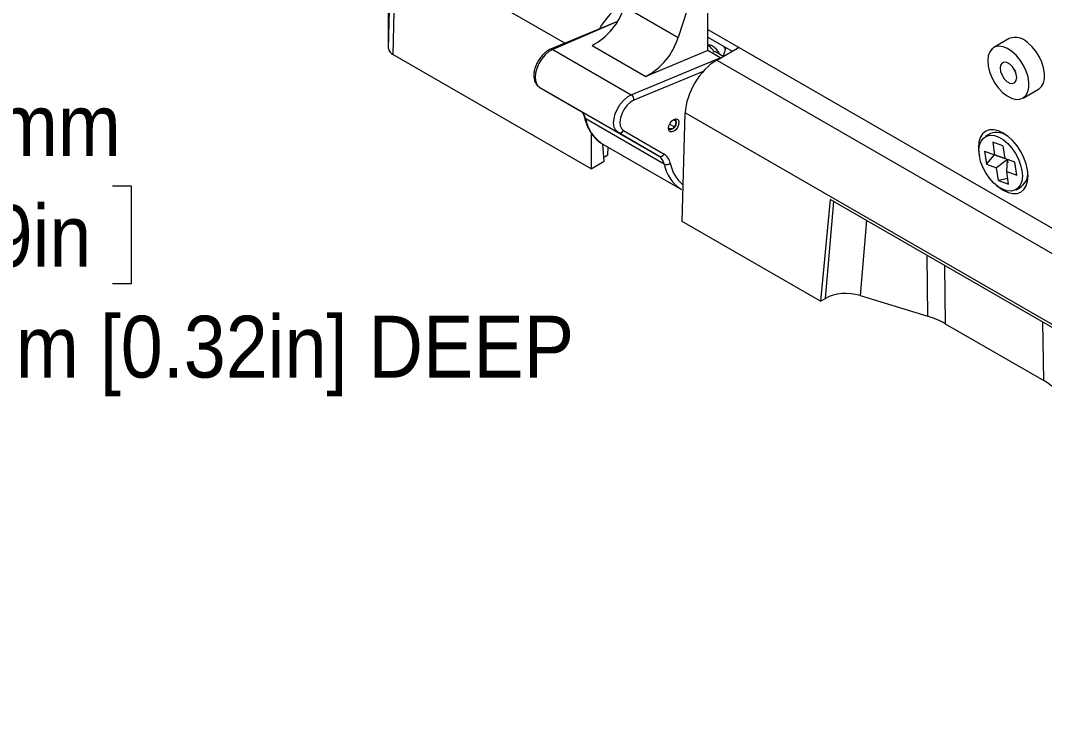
# Model space of a CAD drawing. Header units: millimetres. Extents: x 2 to 278, y 1 to 215.
# Drawn here: x 200.28 to 235.33, y 151.99 to 176.4 of the extents above; entities that cross this region are included whole.
import ezdxf

# ---------------------------------------------------------------- set-up
doc = ezdxf.new("R2010")
doc.units = ezdxf.units.MM
doc.styles.add('SLDTEXTSTYLE0', font='GOTHIC.TTF', dxfattribs={"width": 0.913})
doc.dimstyles.new('SLDDIMSTYLE3', dxfattribs={"dimtxt": 2.116667, "dimasz": 3.175, "dimexe": 0, "dimexo": 0.0625, "dimgap": 0.529167, "dimtad": 0, "dimtih": 1, "dimtoh": 1, "dimdec": 1, "dimlfac": 2, "dimrnd": 1e-09, "dimzin": 4, "dimdsep": 46, "dimtxsty": 'SLDTEXTSTYLE0', "dimsah": 1, "dimcen": 0.09, "dimadec": 0, "dimazin": 1, "dimtfac": 1, "dimtdec": 1, "dimtmove": 0, "dimatfit": 0, "dimfxl": 1, "dimfrac": 2, "dimtolj": 1, "dimtzin": 12, "dimarcsym": 0})

# ---------------------------------------------------------------- blocks, each defined once
blk = doc.blocks.new('_D_7')
at = {"color": 7, "linetype": 'Continuous', "lineweight": 0}
for p, q in [((195.668, 170.745), (195.025, 170.745)), ((195.025, 170.745), (195.025, 167.382)), ((203.426, 170.745), (204.069, 170.745)), ((204.069, 170.745), (204.069, 167.382)), ((193.091, 168.793), (189.281, 168.793)), ((189.281, 168.793), (189.281, 155.432)), ((195.025, 167.382), (195.668, 167.382)), ((204.069, 167.382), (203.426, 167.382)), ((177.131, 155.432), (191.059, 155.432)), ((177.131, 147.941), (191.059, 147.941)), ((189.281, 147.941), (189.281, 141.591))]:
    blk.add_line(p, q, dxfattribs=at)
at = {"color": 7, "linetype": 'Continuous', "lineweight": 18}
for points in [[(189.281, 155.432), (189.789, 158.607), (188.773, 158.607)], [(189.281, 147.941), (188.773, 144.766), (189.789, 144.766)]]:
    blk.add_solid(points, dxfattribs=at)
at = {"color": 7, "linetype": 'Continuous', "lineweight": 18, "attachment_point": 1, "style": 'SLDTEXTSTYLE0'}
for s, insert, char_height in [('15.0mm', (194.381, 173.878), 2.1167), ('0.59in', (195.668, 170.086), 2.1167), ('8.2mm [0.32in] DEEP', (194.381, 166.293), 2.11667)]:
    blk.add_mtext(s, dxfattribs=dict(at, insert=insert, char_height=char_height))
blk = doc.blocks.new('_D_8')
at = {"color": 7, "linetype": 'Continuous', "lineweight": 0}
for p, q in [((195.811, 153.432), (195.811, 159.782)), ((177.131, 153.432), (197.589, 153.432)), ((177.131, 149.941), (197.589, 149.941)), ((195.811, 136.653), (195.811, 149.941)), ((202.199, 141.968), (201.555, 141.968)), ((201.555, 141.968), (201.555, 138.605)), ((209.956, 141.968), (210.6, 141.968)), ((210.6, 141.968), (210.6, 138.605)), ((201.555, 138.605), (202.199, 138.605)), ((210.6, 138.605), (209.956, 138.605)), ((199.621, 136.653), (195.811, 136.653))]:
    blk.add_line(p, q, dxfattribs=at)
at = {"color": 7, "linetype": 'Continuous', "lineweight": 18}
for points in [[(195.811, 153.432), (196.319, 156.607), (195.303, 156.607)], [(195.811, 149.941), (195.303, 146.766), (196.319, 146.766)]]:
    blk.add_solid(points, dxfattribs=at)
at = {"color": 7, "linetype": 'Continuous', "lineweight": 18, "attachment_point": 1, "style": 'SLDTEXTSTYLE0'}
for s, insert, char_height in [('7.0mm', (200.911, 145.101), 2.1167), ('0.27in', (202.199, 141.309), 2.1167), ('MOUNTING HOLES FOR USE ', (200.911, 137.516), 2.11667), ('WITH M6 OR 1/4-20 SCREWS', (200.911, 134.153), 2.11667), ('(2 PLACES)', (200.911, 130.79), 2.1167)]:
    blk.add_mtext(s, dxfattribs=dict(at, insert=insert, char_height=char_height))

msp = doc.modelspace()

# ---------------------------------------------------------------- linework, layer by layer
at = {"color": 7, "linetype": 'Continuous', "lineweight": 18}
for p, q in [((212.883, 175.443), (212.963, 179.178)), ((213.109, 178.974), (213.03, 175.239)), ((218.913, 175.623), (213.109, 178.974)), ((212.883, 175.562), (212.883, 177.533)), ((223.257, 177.246), (222.792, 175.824)), ((220.953, 176.885), (222.792, 175.824)), ((223.807, 175.37), (223.807, 176.875)), ((220.716, 176.371), (218.428, 175.422)), ((220.716, 176.371), (218.501, 175.413)), ((223.807, 176.099), (242.757, 165.159)), ((223.807, 175.828), (224.637, 175.348)), ((234.125, 175.782), (233.595, 175.476)), ((212.883, 175.443), (212.883, 175.562)), ((218.501, 175.413), (221.188, 173.862)), ((219.844, 175.55), (221.683, 174.488)), ((223.807, 175.37), (221.683, 174.488)), ((224.231, 175.125), (223.807, 175.37)), ((224.07, 175.338), (224.019, 175.319)), ((224.07, 175.338), (224.337, 175.184)), ((224.116, 175.048), (224.823, 175.456)), ((224.407, 175.448), (224.337, 175.184)), ((224.407, 175.448), (224.369, 175.503)), ((224.869, 175.486), (224.817, 175.452)), ((224.823, 175.456), (224.869, 175.486)), ((219.812, 171.323), (213.03, 175.239)), ((221.188, 173.862), (224.231, 175.125)), ((224.116, 175.048), (242.421, 164.48)), ((223.646, 174.653), (221.279, 173.671)), ((218.052, 174.114), (220.739, 172.563)), ((218.052, 174.114), (219.44, 173.313)), ((234.595, 173.744), (235.125, 174.05)), ((219.44, 173.313), (222.127, 171.762)), ((222.925, 169.526), (223.037, 173.242)), ((240.48, 163.173), (223.037, 173.242)), ((222.314, 171.485), (219.627, 173.037)), ((222.653, 172.759), (222.496, 172.849)), ((222.638, 172.999), (222.638, 172.999)), ((222.638, 172.999), (222.638, 172.999)), ((222.694, 173.023), (222.673, 173.033)), ((222.673, 173.033), (222.694, 173.023)), ((222.694, 173.023), (222.673, 173.033)), ((222.694, 173.023), (222.694, 173.023)), ((219.812, 172.558), (219.812, 171.323)), ((222.127, 171.762), (220.739, 172.563)), ((220.92, 172.632), (222.308, 171.83)), ((233.482, 172.529), (233.305, 172.427)), ((234.091, 172.428), (234.007, 172.477)), ((220.217, 172.167), (222.904, 170.615)), ((220.257, 171.581), (220.217, 172.167)), ((233.904, 172.114), (233.557, 172.238)), ((233.557, 172.238), (233.623, 171.799)), ((233.904, 172.114), (233.97, 171.675)), ((220.266, 171.736), (220.389, 171.807)), ((220.389, 171.807), (220.396, 172.063)), ((233.276, 171.923), (233.623, 171.799)), ((233.276, 171.923), (233.342, 171.484)), ((233.342, 171.484), (233.623, 171.799)), ((233.623, 171.799), (233.97, 171.678)), ((233.97, 171.678), (233.623, 171.799)), ((219.812, 171.323), (220.257, 171.581)), ((233.342, 171.484), (233.689, 171.36)), ((234.064, 171.642), (233.689, 171.36)), ((234.318, 171.551), (233.97, 171.675)), ((234.037, 171.236), (234.064, 171.642)), ((234.081, 171.524), (234.064, 171.642)), ((234.384, 171.112), (234.318, 171.551)), ((233.756, 170.92), (233.689, 171.36)), ((234.103, 170.796), (234.037, 171.236)), ((234.037, 171.236), (234.384, 171.112)), ((234.749, 171.288), (234.749, 171.288)), ((234.074, 170.989), (233.756, 170.92)), ((233.756, 170.92), (234.103, 170.796)), ((234.355, 170.608), (234.532, 170.71)), ((222.904, 170.615), (222.904, 170.615)), ((227.995, 170.275), (227.667, 166.789)), ((227.838, 166.887), (228.124, 170.201)), ((236.417, 165.414), (227.995, 170.275)), ((227.667, 166.789), (222.925, 169.526)), ((229.239, 169.558), (229.016, 166.988)), ((231.337, 166.276), (231.31, 168.362)), ((231.905, 168.018), (231.931, 166.022)), ((227.667, 166.789), (227.838, 166.887)), ((229.016, 166.988), (231.337, 166.276)), ((231.931, 166.022), (235.308, 164.072)), ((235.308, 164.072), (235.273, 166.074))]:
    msp.add_line(p, q, dxfattribs=at)
at = {"color": 7, "linetype": 'Continuous', "lineweight": 18, "flags": 128}
for points in [[(235.125, 174.05), (235.133, 174.055), (235.227, 174.14), (235.293, 174.261), (235.327, 174.413), (235.329, 174.589), (235.298, 174.78), (235.235, 174.977), (235.144, 175.171), (235.029, 175.354), (234.895, 175.516), (234.748, 175.65)], [(218.501, 175.413), (218.369, 175.339), (218.24, 175.23), (218.124, 175.091), (218.025, 174.932), (217.952, 174.763), (217.909, 174.594), (217.897, 174.436), (217.918, 174.297), (217.971, 174.188), (218.052, 174.114)], [(234.217, 175.344), (234.065, 175.443), (233.914, 175.504), (233.771, 175.523), (233.644, 175.499), (233.537, 175.434), (233.457, 175.33), (233.406, 175.192), (233.388, 175.028), (233.403, 174.843), (233.45, 174.648), (233.527, 174.451), (233.631, 174.262), (233.757, 174.088), (233.898, 173.94), (234.049, 173.822), (234.201, 173.741), (234.349, 173.701), (234.485, 173.704), (234.603, 173.749), (234.697, 173.834), (234.763, 173.955), (234.797, 174.107), (234.799, 174.283), (234.768, 174.474), (234.705, 174.671), (234.614, 174.865), (234.499, 175.048), (234.364, 175.21), (234.217, 175.344)], [(234.144, 174.903), (234.046, 174.96), (233.954, 174.975), (233.878, 174.945), (233.829, 174.875), (233.812, 174.773), (233.829, 174.652), (233.879, 174.525), (233.954, 174.409), (234.046, 174.317), (234.144, 174.26), (234.237, 174.246), (234.312, 174.275), (234.361, 174.345), (234.378, 174.447), (234.361, 174.569), (234.312, 174.695), (234.236, 174.811), (234.144, 174.903)], [(234.25, 174.794), (234.27, 174.751), (234.332, 174.652)], [(220.739, 172.563), (220.658, 172.637), (220.605, 172.746), (220.584, 172.884), (220.596, 173.043), (220.639, 173.212), (220.712, 173.381), (220.811, 173.54), (220.927, 173.678), (221.056, 173.788), (221.188, 173.862)], [(221.279, 173.671), (221.162, 173.603), (221.049, 173.501), (220.949, 173.372), (220.87, 173.227), (220.818, 173.075), (220.796, 172.93), (220.807, 172.801), (220.849, 172.699), (220.92, 172.632)], [(222.463, 172.711), (222.477, 172.797), (222.515, 172.885), (222.572, 172.962), (222.64, 173.017), (222.708, 173.041), (222.765, 173.029), (222.803, 172.985), (222.817, 172.915), (222.803, 172.829), (222.765, 172.741), (222.708, 172.663), (222.64, 172.609), (222.572, 172.585), (222.515, 172.596), (222.477, 172.64), (222.463, 172.711)], [(222.638, 172.999), (222.665, 172.994), (222.687, 172.978), (222.701, 172.953), (222.708, 172.92), (222.706, 172.881), (222.696, 172.839), (222.678, 172.798), (222.653, 172.759)], [(222.668, 172.742), (222.697, 172.788), (222.719, 172.838), (222.732, 172.888), (222.735, 172.934), (222.727, 172.975), (222.711, 173.005), (222.686, 173.025), (222.673, 173.033)], [(222.653, 172.759), (222.594, 172.697), (222.53, 172.664), (222.474, 172.665), (222.463, 172.711)], [(233.918, 170.588), (234.084, 170.512), (234.243, 170.476), (234.39, 170.481), (234.518, 170.529), (234.624, 170.617), (234.702, 170.741), (234.751, 170.897), (234.767, 171.078), (234.751, 171.279), (234.702, 171.491), (234.624, 171.705), (234.518, 171.915), (234.39, 172.111), (234.243, 172.286), (234.084, 172.434), (233.918, 172.548), (233.753, 172.625), (233.594, 172.661), (233.447, 172.655), (233.318, 172.608), (233.213, 172.52), (233.134, 172.396), (233.086, 172.24), (233.07, 172.058), (233.086, 171.858), (233.101, 171.778)], [(233.101, 171.778), (233.088, 171.964), (233.107, 172.131), (233.158, 172.27), (233.239, 172.377), (233.345, 172.446), (233.472, 172.475), (233.615, 172.462), (233.768, 172.407), (233.923, 172.314), (234.074, 172.186), (234.215, 172.028), (234.338, 171.849), (234.44, 171.654), (234.514, 171.454), (234.559, 171.257), (234.572, 171.071), (234.553, 170.904), (234.502, 170.764), (234.421, 170.657), (234.315, 170.588), (234.187, 170.559), (234.044, 170.573), (233.892, 170.627), (233.737, 170.721), (233.586, 170.849), (233.445, 171.006), (233.322, 171.186), (233.22, 171.38), (233.145, 171.58), (233.101, 171.778)], [(220.178, 172.19), (220.212, 172.169), (220.217, 172.167)], [(233.693, 170.753), (233.753, 170.703), (233.918, 170.588)]]:
    msp.add_lwpolyline(points, dxfattribs=at)
at = {"color": 7, "linetype": 'Continuous', "lineweight": 18}
for centre, radius, start, end in [((218.832, 177.519), 2.214, 297.217, 343.3721), ((220.67, 176.457), 2.214, 297.217, 343.3721), ((234.342, 175.27), 0.556, 43.0748, 112.8897), ((218.456, 175.346), 0.0807, 56.296, 109.9732), ((221.073, 173.69), 0.207, 354.7336, 56.3555), ((219.216, 172.959), 0.419, 10.6428, 57.5671), ((219.666, 173.112), 0.0848, 194.8796, 242.4946), ((220.93, 173.281), 1.325, 190.6367, 235.4372), ((220.794, 172.69), 0.138, 246.3569, 335.1837), ((222.534, 172.939), 0.239, 252.8155, 304.3439), ((233.698, 171.946), 0.621, 50.8424, 110.4128), ((222.183, 171.888), 0.138, 246.3569, 335.1837), ((221.903, 171.408), 0.419, 10.6428, 57.5671), ((222.05, 171.424), 0.482, 10.6428, 57.5671), ((222.398, 171.66), 0.193, 244.3769, 310.4699), ((223.595, 171.718), 1.301, 190.2927, 237.9243), ((223.789, 171.756), 1.289, 190.8816, 230.0863), ((234.164, 171.178), 0.595, 308.1468, 10.5873)]:
    msp.add_arc(centre, radius, start, end, dxfattribs=at)
for centre, major_axis, ratio, start_param, end_param in [((220.872, 175.695), (0.73, 1.311), 0.587367, 0.776279, 1.578088), ((213.383, 175.443), (0.5, 0), 0.577215, 3.14153, 3.926802), ((224.097, 173.834), (0.769, 1.288), 0.56722, 0.793746, 2.347089), ((228.548, 166.478), (1.002, -0.003), 0.576852, 1.086625, 2.360335), ((230.163, 165.001), (2.5, 0), 0.577314, 0.785272, 1.081932), ((233.54, 163.052), (2.5, 0), 0.577261, 0.488566, 0.785227)]:
    msp.add_ellipse(centre, major_axis=major_axis, ratio=ratio, start_param=start_param, end_param=end_param, dxfattribs=at)
for points, knots in [([(218.428, 175.422), (218.404, 175.41), (218.334, 175.378), (218.224, 175.298), (218.107, 175.178), (218.005, 175.035), (217.926, 174.878), (217.872, 174.715), (217.848, 174.552), (217.857, 174.403), (217.898, 174.277), (217.962, 174.178), (218.023, 174.135), (218.052, 174.114)], [0, 0, 0, 0, 0.054667, 0.152791, 0.2514, 0.34972, 0.447993, 0.546826, 0.646903, 0.748975, 0.838909, 0.923533, 1, 1, 1, 1]), ([(223.805, 175.551), (223.814, 175.559), (223.841, 175.583), (223.908, 175.567), (223.995, 175.518), (224.078, 175.444), (224.153, 175.358), (224.191, 175.282), (224.2, 175.263)], [0, 0, 0, 0, 0.097784, 0.382745, 0.55291, 0.70087, 0.926357, 1, 1, 1, 1]), ([(224.019, 175.319), (223.989, 175.369), (223.929, 175.468), (223.846, 175.524), (223.805, 175.551)], [0, 0, 0, 0, 0.501587, 1, 1, 1, 1]), ([(219.44, 173.313), (219.451, 173.306), (219.485, 173.284), (219.532, 173.229), (219.568, 173.154), (219.581, 173.103), (219.585, 173.09)], [0, 0, 0, 0, 0.179378, 0.544071, 0.883297, 1, 1, 1, 1]), ([(219.585, 173.09), (219.596, 173.045), (219.631, 172.914), (219.71, 172.718), (219.831, 172.511), (219.981, 172.34), (220.098, 172.235), (220.169, 172.197), (220.175, 172.194)], [0, 0, 0, 0, 0.116479, 0.335059, 0.552357, 0.767018, 0.978704, 1, 1, 1, 1])]:
    msp.add_open_spline(points, degree=3, knots=knots, dxfattribs=at)

# ---------------------------------------------------------------- dimensions: what is measured, and where the dimension line sits
for base, p1, p2, text, picture, middle in [((189.281, 147.941), (175.861, 155.432), (175.861, 147.941), '<>\\P8.2mm [0.32in] DEEP', '_D_7', (189.281, 168.793)), ((195.811, 149.941), (175.861, 153.432), (175.861, 149.941), '<>\\PMOUNTING HOLES FOR USE \\PWITH M6 OR 1/4-20 SCREWS\\P(2 PLACES)', '_D_8', (195.811, 136.653))]:
    dim = msp.add_linear_dim(base=base, p1=p1, p2=p2, angle=90, text=text, dimstyle='SLDDIMSTYLE3', dxfattribs=at)
    dim.commit()
    dim.dimension.update_dxf_attribs({"geometry": picture, "text_midpoint": middle, "dimtype": 160})

doc.saveas('drawing.dxf')
